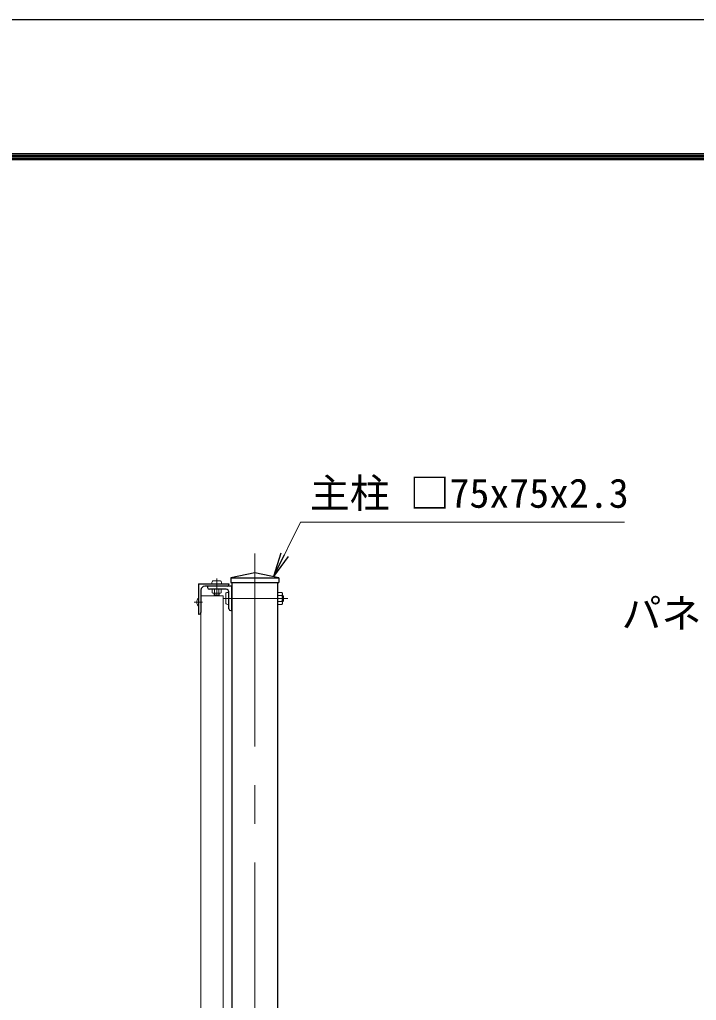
# Model space of a CAD drawing. Units: millimetres, scale not verified. Extents: x -4200 to 4200, y -2970 to 2970.
# Drawn here: x -355 to 757, y 1359 to 2970 of the extents above; entities that cross this region are included whole.
import ezdxf
from ezdxf.enums import TextEntityAlignment as Align

# ---------------------------------------------------------------- set-up
doc = ezdxf.new("R2010")
doc.units = ezdxf.units.MM
doc.header["$LTSCALE"] = 10
doc.linetypes.add('USER1', pattern=[50.8, 31.75, -6.35, 6.35, -6.35])
for name, color, linetype, lineweight in [('0-0_D-BMK', 2, 'USER1', 13), ('0-2_D-STR1', 1, 'Continuous', 25), ('0-3_D-STR3', 3, 'Continuous', 13), ('0-4_D-STR2', 7, 'Continuous', 13), ('0-6_0', 7, 'Continuous', 25), ('0-9_D-STR-TXT', 7, 'Continuous', 13), ('0-A_D-TTL', 7, 'Continuous', 25)]:
    doc.layers.add(name, color=color, linetype=linetype, lineweight=lineweight)
doc.styles.add('ＭＳ ゴシック', font='')
doc.styles.get('ＭＳ ゴシック').set_extended_font_data('MS Gothic')

# ---------------------------------------------------------------- blocks, each defined once
blk = doc.blocks.new('L40x5')
at = {"layer": '0-6_0'}
for p, q in [((-153.11, 166.89), (-153.11, -108.11)), ((-108.11, -153.11), (166.89, -153.11))]:
    blk.add_line(p, q, dxfattribs=at)
blk.add_lwpolyline([(-183.11, 196.89), (-203.11, 196.89), (-203.11, -203.11), (196.89, -203.11), (196.89, -183.11)], dxfattribs=at)
for centre, radius, start, end in [((-183.11, 166.89), 30, 0, 90), ((-108.11, -108.11), 45, 180, 270), ((166.89, -183.11), 30, 0, 90)]:
    blk.add_arc(centre, radius, start, end, dxfattribs=at)
blk = doc.blocks.new('_Open')
at = {"layer": '0-6_0'}
blk.add_line((-10, 1.667), (0, 0), dxfattribs=at)
blk.add_lwpolyline([(-10, -1.667), (0, 0), (-10, 0)], dxfattribs=at)

msp = doc.modelspace()

# ---------------------------------------------------------------- linework, layer by layer
at = {"layer": '0-0_D-BMK'}
for p, q in [((31.23, 2093.04), (31.23, -206.96)), ((-31.27, 2023.04), (-31.27, 2051.87)), ((-20.67, 2019.04), (85.61, 2019.04)), ((-68.18, 2013.04), (-54.49, 2013.04))]:
    msp.add_line(p, q, dxfattribs=at)
at = {"layer": '0-2_D-STR1'}
for p, q in [((-8.27, 2053.04), (70.73, 2053.04)), ((70.73, 2053.04), (70.73, 2045.04)), ((-61.27, 2043.04), (-61.27, 1993.04)), ((-61.27, 2043.04), (-11.27, 2043.04)), ((-57.27, 2032.54), (-57.27, 1996.04)), ((-14.27, 2039.04), (-50.77, 2039.04)), ((-11.27, 2043.04), (-11.27, 2042.04)), ((-6.27, 2045.04), (-6.27, -156.96)), ((68.73, 2045.04), (68.73, -156.96)), ((-61.27, 1993.04), (-60.27, 1993.04))]:
    msp.add_line(p, q, dxfattribs=at)
msp.add_lwpolyline([(70.73, 2053.04), (31.23, 2061.04), (-8.27, 2053.04), (-8.27, 2045.04), (70.73, 2045.04)], dxfattribs=at)
for centre, radius, start, end in [((-50.77, 2032.54), 6.5, 90, 180), ((-14.27, 2042.04), 3, 270, 0), ((-60.27, 1996.04), 3, 270, 0)]:
    msp.add_arc(centre, radius, start, end, dxfattribs=at)
at = {"layer": '0-3_D-STR3'}
for p, q in [((-24.77, 2047.84), (-37.77, 2047.84)), ((-23.27, 2043.04), (-39.27, 2043.04)), ((-38.77, 2034.04), (-23.76, 2034.04)), ((-35.02, 2034.04), (-35.02, 2028.26)), ((-27.51, 2034.04), (-27.51, 2028.26)), ((-61.67, 2019.04), (-61.27, 2019.04)), ((-61.27, 2019.04), (-61.27, 2007.04)), ((-37.52, 2027.54), (-25.02, 2027.54)), ((-35.27, 2027.54), (-35.27, 2024.24)), ((-34.52, 2027.54), (-34.52, 2023.49)), ((-28.47, 2023.04), (-34.07, 2023.04)), ((-27.27, 2024.24), (-28.47, 2023.04)), ((-28.02, 2027.54), (-28.02, 2023.49)), ((-27.27, 2027.54), (-27.27, 2024.24)), ((-16.27, 2027.54), (-16.27, 2010.54)), ((-11.27, 2029.04), (-11.27, 2009.04)), ((-11.27, 2028.85), (-11.27, 2009.22)), ((68.73, 2009.22), (68.73, 2028.85)), ((68.73, 2023.95), (75.83, 2023.95)), ((76.73, 2010.79), (76.73, 2027.29)), ((76.73, 2024.04), (77.23, 2024.04)), ((76.73, 2023.04), (78.73, 2023.04)), ((76.73, 2015.04), (78.73, 2015.04)), ((77.23, 2024.04), (77.23, 2014.04)), ((77.23, 2024.04), (78.73, 2023.04)), ((78.73, 2015.04), (77.23, 2014.04)), ((78.73, 2023.04), (78.73, 2015.04)), ((-61.67, 2007.04), (-61.27, 2007.04)), ((68.73, 2014.13), (75.83, 2014.13)), ((76.73, 2014.04), (77.23, 2014.04))]:
    msp.add_line(p, q, dxfattribs=at)
for points in [[(-38.77, 2034.04), (-38.77, 2028.26), (-37.52, 2027.54)], [(-23.76, 2034.04), (-23.76, 2028.26), (-25.02, 2027.54)], [(-27.27, 2024.24), (-35.27, 2024.24), (-34.07, 2023.04)], [(68.73, 2028.85), (75.83, 2028.85), (76.73, 2027.29)], [(68.73, 2009.22), (75.83, 2009.22), (76.73, 2010.79)]]:
    msp.add_lwpolyline(points, dxfattribs=at)
for centre, radius, start, end in [((-56.04, 2013.04), 8.22, 133.14261, 226.85739), ((-36.9, 2031.01), 3.32, 235.61585, 304.38416), ((-31.27, 2040.1), 12.42, 252.4121, 287.5879), ((-25.64, 2031.01), 3.32, 235.61586, 304.38414), ((72.24, 2026.4), 4.34, 325.61587, 34.38413), ((60.35, 2019.04), 16.24, 342.41211, 17.58789), ((72.24, 2011.68), 4.34, 325.61587, 34.38413)]:
    msp.add_arc(centre, radius, start, end, dxfattribs=at)
for centre, major_axis, ratio, start_param, end_param in [((-37.77, 2043.04), (0, -4.8), 0.3125, 3.1415927, 4.712389), ((-24.77, 2043.04), (0, -4.8), 0.3125, 1.5707963, 3.1415927), ((-11.27, 2027.54), (-5, 0), 0.3, 4.712389, 6.2831853), ((-11.27, 2010.54), (-5, 0), 0.3, 6.2831853, 7.8539816)]:
    msp.add_ellipse(centre, major_axis=major_axis, ratio=ratio, start_param=start_param, end_param=end_param, dxfattribs=at)
at = {"layer": '0-4_D-STR2'}
for p, q in [((-57.27, 2023.04), (-57.27, 303.04)), ((-57.27, 2023.04), (-20.67, 2023.04)), ((-20.67, 2023.04), (-20.67, 303.04))]:
    msp.add_line(p, q, dxfattribs=at)
at = {"layer": '0-9_D-STR-TXT'}
msp.add_lwpolyline([(638.52, 2144.08), (106.59, 2144.08), (63.12, 2056.55)], dxfattribs=at)
at = {"layer": '0-A_D-TTL', "color": 2}
msp.add_lwpolyline([(-4200, 2970), (4200, 2970), (4200, -2970), (-4200, -2970)], close=True, dxfattribs=at)
at = {"layer": '0-A_D-TTL'}
for points in [[(-3930, 2750), (3930, 2750), (3930, -2750), (-3930, -2750)], [(-3927.5, 2747.5), (3927.5, 2747.5), (3927.5, -2747.5), (-3927.5, -2747.5)], [(-3925, 2745), (3925, 2745), (3925, -2745), (-3925, -2745)], [(-3922.5, 2742.5), (3922.5, 2742.5), (3922.5, -2742.5), (-3922.5, -2742.5)], [(-3920, 2740), (3920, 2740), (3920, -2740), (-3920, -2740)]]:
    msp.add_lwpolyline(points, close=True, dxfattribs=at)

# ---------------------------------------------------------------- block references
at = {"layer": '0-3_D-STR3', "xscale": 0.1, "yscale": 0.1, "rotation": 180}
msp.add_blockref('L40x5', (-26.58, 2018.73), dxfattribs=at)
at = {"layer": '0-9_D-STR-TXT', "xscale": 4, "yscale": 4, "rotation": 243.59136}
msp.add_blockref('_Open', (62.23, 2054.76), dxfattribs=at)

# ---------------------------------------------------------------- texts
at = {"layer": '0-9_D-STR-TXT', "style": 'ＭＳ ゴシック'}
for s, p in [('主柱 □75x75x2.3', (121.78, 2153.49)), ('パネルB.N（角根）', (634.01, 1956.01))]:
    msp.add_text(s, height=48.09, dxfattribs=at).set_placement(p, align=Align.BOTTOM_LEFT)

doc.saveas('drawing.dxf')
